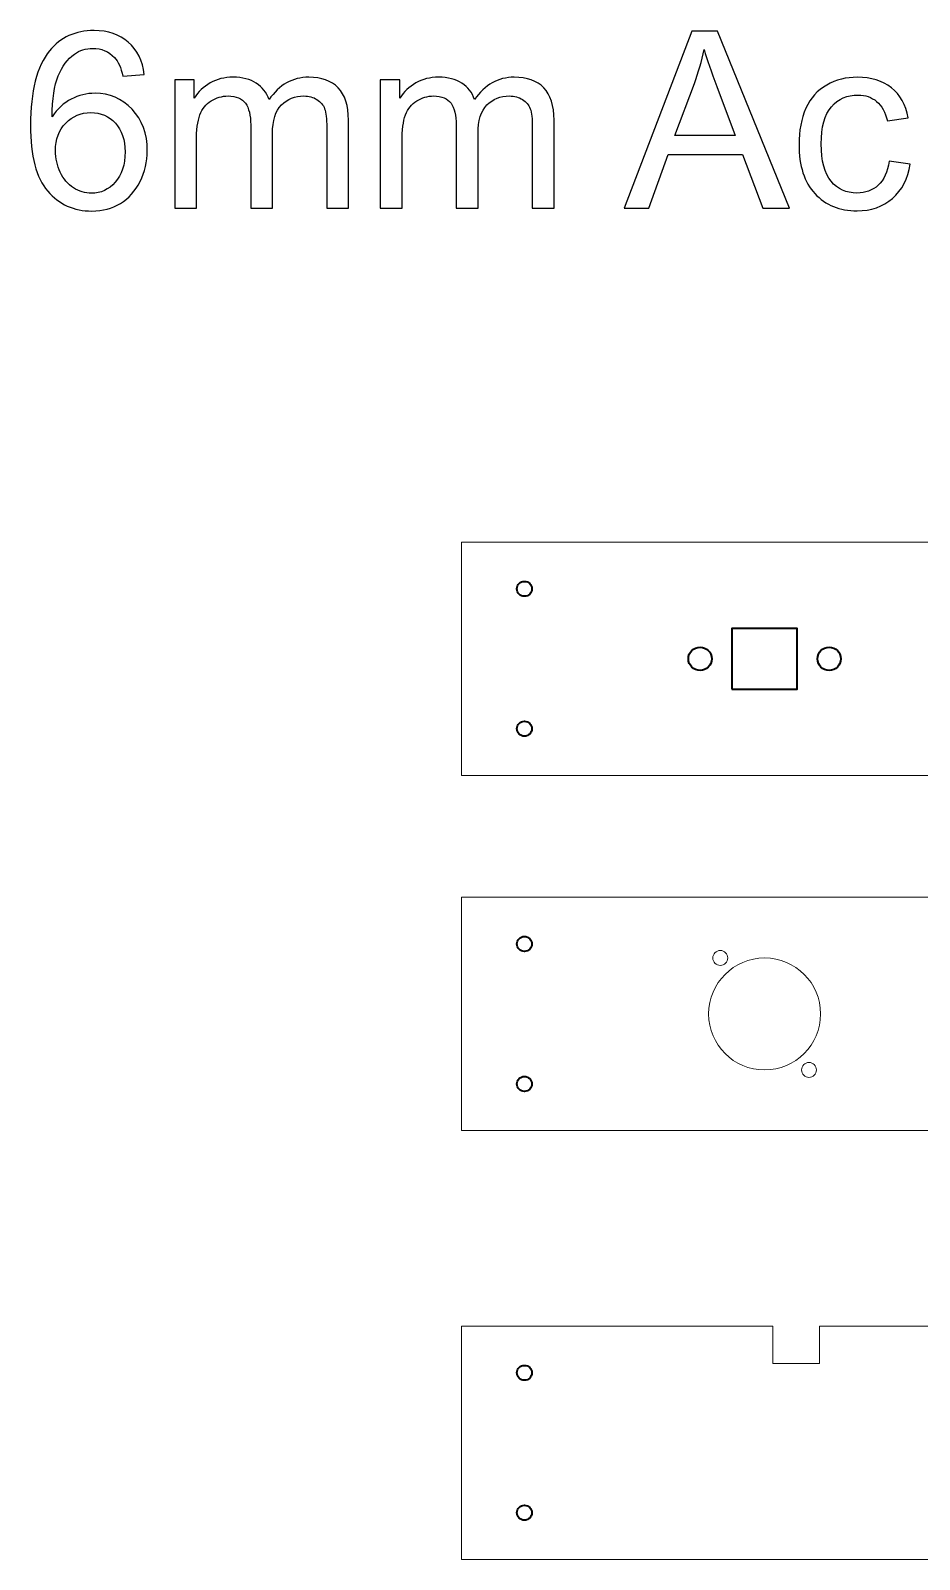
# Model space of a CAD drawing. Header units: millimetres. Extents: x 309 to 2032, y -1033 to 271.
# Drawn here: x 308.9 to 499.5, y -63.4 to 264.3 of the extents above; entities that cross this region are included whole.
import ezdxf

# ---------------------------------------------------------------- set-up
doc = ezdxf.new("R2010")
doc.units = ezdxf.units.MM
doc.header["$MEASUREMENT"] = 0
doc.layers.add('Layer 1', color=7, linetype='Continuous')

msp = doc.modelspace()

# ---------------------------------------------------------------- linework, layer by layer
at = {"layer": 'Layer 1', "color": 250, "lineweight": 18}
for points in [[(401.2904, 104.6322), (661.2904, 104.6322), (661.2904, 154.6322), (401.2904, 154.6322), (401.2904, 104.6322)], [(401.2904, 28.5083), (661.2904, 28.5083), (661.2904, 78.5083), (401.2904, 78.5083), (401.2904, 28.5083)]]:
    msp.add_lwpolyline(points, close=True, dxfattribs=at)
at = {"layer": 'Layer 1', "color": 250, "lineweight": 35}
msp.add_lwpolyline([(459.2904, 123.1322), (473.2904, 123.1322), (473.2904, 136.1322), (459.2904, 136.1322), (459.2904, 123.1322)], close=True, dxfattribs=at)
for centre in [(452.4427, 129.6322), (480.1312, 129.6322)]:
    msp.add_ellipse(centre, major_axis=(0, 2.5), ratio=1, dxfattribs=at)
at = {"layer": 'Layer 1', "color": 250, "lineweight": 18}
for centre, major_axis in [((456.7807, 65.5074), (0, 1.6)), ((466.2904, 53.5083), (0, 12)), ((475.8041, 41.5099), (0, 1.6))]:
    msp.add_ellipse(centre, major_axis=major_axis, ratio=1, dxfattribs=at)
at = {"layer": 'Layer 1', "color": 250}
for points, knots in [([(333.2842, 254.8755), (333.2842, 254.8755), (328.6805, 254.5051), (328.6805, 254.5051), (328.266, 256.3307), (327.6751, 257.6625), (326.9078, 258.4915), (325.6466, 259.8232), (324.0855, 260.4847), (322.2335, 260.4847), (320.743, 260.4847), (319.4201, 260.0702), (318.2823, 259.2412), (316.8183, 258.174), (315.6718, 256.6218), (314.8163, 254.5757), (313.9696, 252.5207), (313.5287, 249.6015), (313.4934, 245.818), (314.6135, 247.5201), (315.9893, 248.7901), (317.6121, 249.6103), (319.2348, 250.4394), (320.9282, 250.8539), (322.7097, 250.8539), (325.8142, 250.8539), (328.46, 249.7073), (330.6472, 247.4231), (332.8256, 245.1389), (333.9192, 242.1932), (333.9192, 238.5684), (333.9192, 236.1871), (333.4077, 233.9823), (332.3846, 231.9361), (331.3528, 229.89), (329.9505, 228.329), (328.1513, 227.2442), (326.361, 226.1594), (324.3237, 225.6126), (322.0483, 225.6126), (318.1765, 225.6126), (315.0103, 227.0414), (312.5585, 229.89), (310.1155, 232.7387), (308.8896, 237.4395), (308.8896, 243.9835), (308.8896, 251.3037), (310.2478, 256.6306), (312.9554, 259.9555), (315.319, 262.8483), (318.5028, 264.2947), (322.5157, 264.2947), (325.4967, 264.2947), (327.9485, 263.4569), (329.8535, 261.79), (331.7585, 260.1231), (332.905, 257.8212), (333.2842, 254.8755)], [0, 0, 0, 0, 0.05263158, 0.05263158, 0.05263158, 0.10526316, 0.10526316, 0.10526316, 0.15789474, 0.15789474, 0.15789474, 0.21052632, 0.21052632, 0.21052632, 0.26315789, 0.26315789, 0.26315789, 0.31578947, 0.31578947, 0.31578947, 0.36842105, 0.36842105, 0.36842105, 0.42105263, 0.42105263, 0.42105263, 0.47368421, 0.47368421, 0.47368421, 0.52631579, 0.52631579, 0.52631579, 0.57894737, 0.57894737, 0.57894737, 0.63157895, 0.63157895, 0.63157895, 0.68421053, 0.68421053, 0.68421053, 0.73684211, 0.73684211, 0.73684211, 0.78947368, 0.78947368, 0.78947368, 0.84210526, 0.84210526, 0.84210526, 0.89473684, 0.89473684, 0.89473684, 0.94736842, 0.94736842, 0.94736842, 1, 1, 1, 1]), ([(436.1719, 226.2476), (436.1719, 226.2476), (450.7064, 264.136), (450.7064, 264.136), (450.7064, 264.136), (456.2185, 264.136), (456.2185, 264.136), (456.2185, 264.136), (471.6438, 226.2476), (471.6438, 226.2476), (471.6438, 226.2476), (465.9376, 226.2476), (465.9376, 226.2476), (465.9376, 226.2476), (461.5543, 237.7305), (461.5543, 237.7305), (461.5543, 237.7305), (445.5999, 237.7305), (445.5999, 237.7305), (445.5999, 237.7305), (441.4901, 226.2476), (441.4901, 226.2476), (441.4901, 226.2476), (436.1719, 226.2476), (436.1719, 226.2476)], [0, 0, 0, 0, 0.125, 0.125, 0.125, 0.25, 0.25, 0.25, 0.375, 0.375, 0.375, 0.5, 0.5, 0.5, 0.625, 0.625, 0.625, 0.75, 0.75, 0.75, 0.875, 0.875, 0.875, 1, 1, 1, 1]), ([(447.0728, 241.8051), (447.0728, 241.8051), (459.9844, 241.8051), (459.9844, 241.8051), (459.9844, 241.8051), (456.0333, 252.3091), (456.0333, 252.3091), (454.8427, 255.5017), (453.9431, 258.1387), (453.3169, 260.2201), (452.7966, 257.7507), (452.0999, 255.3253), (451.2267, 252.9264), (451.2267, 252.9264), (447.0728, 241.8051), (447.0728, 241.8051)], [0, 0, 0, 0, 0.2, 0.2, 0.2, 0.4, 0.4, 0.4, 0.6, 0.6, 0.6, 0.8, 0.8, 0.8, 1, 1, 1, 1]), ([(339.8018, 226.2476), (339.8018, 226.2476), (339.8018, 253.7114), (339.8018, 253.7114), (339.8018, 253.7114), (343.9822, 253.7114), (343.9822, 253.7114), (343.9822, 253.7114), (343.9822, 249.8308), (343.9822, 249.8308), (344.8377, 251.1714), (345.9842, 252.2562), (347.413, 253.0675), (348.8417, 253.8878), (350.4645, 254.2935), (352.2901, 254.2935), (354.3186, 254.2935), (355.9855, 253.8701), (357.282, 253.0323), (358.5784, 252.1856), (359.4956, 251.0126), (360.0248, 249.4957), (362.212, 252.6971), (365.0431, 254.2935), (368.5356, 254.2935), (371.2696, 254.2935), (373.3774, 253.5438), (374.8415, 252.0357), (376.3143, 250.5275), (377.0552, 248.208), (377.0552, 245.0771), (377.0552, 245.0771), (377.0552, 226.2476), (377.0552, 226.2476), (377.0552, 226.2476), (372.3985, 226.2476), (372.3985, 226.2476), (372.3985, 226.2476), (372.3985, 243.5337), (372.3985, 243.5337), (372.3985, 245.3858), (372.2397, 246.7264), (371.9399, 247.5466), (371.64, 248.3668), (371.0932, 249.0194), (370.2906, 249.5221), (369.4969, 250.0248), (368.562, 250.2718), (367.4949, 250.2718), (365.5546, 250.2718), (363.9495, 249.628), (362.6706, 248.3491), (361.3918, 247.0615), (360.7568, 245.0066), (360.7568, 242.1843), (360.7568, 242.1843), (360.7568, 226.2476), (360.7568, 226.2476), (360.7568, 226.2476), (356.1001, 226.2476), (356.1001, 226.2476), (356.1001, 226.2476), (356.1001, 244.0717), (356.1001, 244.0717), (356.1001, 246.1355), (355.7209, 247.6877), (354.9624, 248.7196), (354.204, 249.7514), (352.9604, 250.2718), (351.2406, 250.2718), (349.9353, 250.2718), (348.7271, 249.9278), (347.6158, 249.2399), (346.5046, 248.552), (345.702, 247.5466), (345.1993, 246.2148), (344.7054, 244.8919), (344.4585, 242.9781), (344.4585, 240.4822), (344.4585, 240.4822), (344.4585, 226.2476), (344.4585, 226.2476), (344.4585, 226.2476), (339.8018, 226.2476), (339.8018, 226.2476)], [0, 0, 0, 0, 0.03571429, 0.03571429, 0.03571429, 0.07142857, 0.07142857, 0.07142857, 0.10714286, 0.10714286, 0.10714286, 0.14285714, 0.14285714, 0.14285714, 0.17857143, 0.17857143, 0.17857143, 0.21428571, 0.21428571, 0.21428571, 0.25, 0.25, 0.25, 0.28571429, 0.28571429, 0.28571429, 0.32142857, 0.32142857, 0.32142857, 0.35714286, 0.35714286, 0.35714286, 0.39285714, 0.39285714, 0.39285714, 0.42857143, 0.42857143, 0.42857143, 0.46428571, 0.46428571, 0.46428571, 0.5, 0.5, 0.5, 0.53571429, 0.53571429, 0.53571429, 0.57142857, 0.57142857, 0.57142857, 0.60714286, 0.60714286, 0.60714286, 0.64285714, 0.64285714, 0.64285714, 0.67857143, 0.67857143, 0.67857143, 0.71428571, 0.71428571, 0.71428571, 0.75, 0.75, 0.75, 0.78571429, 0.78571429, 0.78571429, 0.82142857, 0.82142857, 0.82142857, 0.85714286, 0.85714286, 0.85714286, 0.89285714, 0.89285714, 0.89285714, 0.92857143, 0.92857143, 0.92857143, 0.96428571, 0.96428571, 0.96428571, 1, 1, 1, 1]), ([(383.8814, 226.2476), (383.8814, 226.2476), (383.8814, 253.7114), (383.8814, 253.7114), (383.8814, 253.7114), (388.0618, 253.7114), (388.0618, 253.7114), (388.0618, 253.7114), (388.0618, 249.8308), (388.0618, 249.8308), (388.9173, 251.1714), (390.0638, 252.2562), (391.4926, 253.0675), (392.9213, 253.8878), (394.5441, 254.2935), (396.3697, 254.2935), (398.3982, 254.2935), (400.0651, 253.8701), (401.3616, 253.0323), (402.658, 252.1856), (403.5752, 251.0126), (404.1044, 249.4957), (406.2916, 252.6971), (409.1227, 254.2935), (412.6152, 254.2935), (415.3492, 254.2935), (417.457, 253.5438), (418.9211, 252.0357), (420.3939, 250.5275), (421.1348, 248.208), (421.1348, 245.0771), (421.1348, 245.0771), (421.1348, 226.2476), (421.1348, 226.2476), (421.1348, 226.2476), (416.4781, 226.2476), (416.4781, 226.2476), (416.4781, 226.2476), (416.4781, 243.5337), (416.4781, 243.5337), (416.4781, 245.3858), (416.3193, 246.7264), (416.0195, 247.5466), (415.7196, 248.3668), (415.1728, 249.0194), (414.3702, 249.5221), (413.5765, 250.0248), (412.6416, 250.2718), (411.5745, 250.2718), (409.6342, 250.2718), (408.0291, 249.628), (406.7502, 248.3491), (405.4714, 247.0615), (404.8364, 245.0066), (404.8364, 242.1843), (404.8364, 242.1843), (404.8364, 226.2476), (404.8364, 226.2476), (404.8364, 226.2476), (400.1797, 226.2476), (400.1797, 226.2476), (400.1797, 226.2476), (400.1797, 244.0717), (400.1797, 244.0717), (400.1797, 246.1355), (399.8005, 247.6877), (399.042, 248.7196), (398.2836, 249.7514), (397.04, 250.2718), (395.3202, 250.2718), (394.0149, 250.2718), (392.8067, 249.9278), (391.6954, 249.2399), (390.5842, 248.552), (389.7816, 247.5466), (389.2789, 246.2148), (388.785, 244.8919), (388.5381, 242.9781), (388.5381, 240.4822), (388.5381, 240.4822), (388.5381, 226.2476), (388.5381, 226.2476), (388.5381, 226.2476), (383.8814, 226.2476), (383.8814, 226.2476)], [0, 0, 0, 0, 0.03571429, 0.03571429, 0.03571429, 0.07142857, 0.07142857, 0.07142857, 0.10714286, 0.10714286, 0.10714286, 0.14285714, 0.14285714, 0.14285714, 0.17857143, 0.17857143, 0.17857143, 0.21428571, 0.21428571, 0.21428571, 0.25, 0.25, 0.25, 0.28571429, 0.28571429, 0.28571429, 0.32142857, 0.32142857, 0.32142857, 0.35714286, 0.35714286, 0.35714286, 0.39285714, 0.39285714, 0.39285714, 0.42857143, 0.42857143, 0.42857143, 0.46428571, 0.46428571, 0.46428571, 0.5, 0.5, 0.5, 0.53571429, 0.53571429, 0.53571429, 0.57142857, 0.57142857, 0.57142857, 0.60714286, 0.60714286, 0.60714286, 0.64285714, 0.64285714, 0.64285714, 0.67857143, 0.67857143, 0.67857143, 0.71428571, 0.71428571, 0.71428571, 0.75, 0.75, 0.75, 0.78571429, 0.78571429, 0.78571429, 0.82142857, 0.82142857, 0.82142857, 0.85714286, 0.85714286, 0.85714286, 0.89285714, 0.89285714, 0.89285714, 0.92857143, 0.92857143, 0.92857143, 0.96428571, 0.96428571, 0.96428571, 1, 1, 1, 1]), ([(492.978, 236.3018), (492.978, 236.3018), (497.5288, 235.6668), (497.5288, 235.6668), (497.0261, 232.5359), (495.7561, 230.0929), (493.7012, 228.3202), (491.6462, 226.5475), (489.115, 225.6655), (486.1253, 225.6655), (482.377, 225.6655), (479.3607, 226.8914), (477.0853, 229.3432), (474.8011, 231.795), (473.6634, 235.3052), (473.6634, 239.8736), (473.6634, 242.837), (474.1573, 245.4211), (475.1362, 247.6436), (476.1152, 249.8573), (477.6057, 251.5241), (479.6165, 252.6266), (481.6185, 253.7378), (483.7969, 254.2935), (486.1605, 254.2935), (489.1327, 254.2935), (491.5757, 253.5438), (493.463, 252.0357), (495.3592, 250.5275), (496.5763, 248.3844), (497.1055, 245.6151), (497.1055, 245.6151), (492.6075, 244.9272), (492.6075, 244.9272), (492.1754, 246.7705), (491.4169, 248.1551), (490.3145, 249.09), (489.2209, 250.016), (487.898, 250.4834), (486.3457, 250.4834), (483.9998, 250.4834), (482.0948, 249.6456), (480.6219, 247.9699), (479.1579, 246.2854), (478.4259, 243.6396), (478.4259, 240.0059), (478.4259, 236.3194), (479.1314, 233.6471), (480.5425, 231.9802), (481.9625, 230.3134), (483.8057, 229.4755), (486.0723, 229.4755), (487.9068, 229.4755), (489.4325, 230.0311), (490.6496, 231.1512), (491.8755, 232.2625), (492.6516, 233.9823), (492.978, 236.3018)], [0, 0, 0, 0, 0.05263158, 0.05263158, 0.05263158, 0.10526316, 0.10526316, 0.10526316, 0.15789474, 0.15789474, 0.15789474, 0.21052632, 0.21052632, 0.21052632, 0.26315789, 0.26315789, 0.26315789, 0.31578947, 0.31578947, 0.31578947, 0.36842105, 0.36842105, 0.36842105, 0.42105263, 0.42105263, 0.42105263, 0.47368421, 0.47368421, 0.47368421, 0.52631579, 0.52631579, 0.52631579, 0.57894737, 0.57894737, 0.57894737, 0.63157895, 0.63157895, 0.63157895, 0.68421053, 0.68421053, 0.68421053, 0.73684211, 0.73684211, 0.73684211, 0.78947368, 0.78947368, 0.78947368, 0.84210526, 0.84210526, 0.84210526, 0.89473684, 0.89473684, 0.89473684, 0.94736842, 0.94736842, 0.94736842, 1, 1, 1, 1]), ([(314.2342, 238.5243), (314.2342, 236.9191), (314.5782, 235.3846), (315.2573, 233.9205), (315.9364, 232.4565), (316.8889, 231.3452), (318.0971, 230.5779), (319.3142, 229.8107), (320.6019, 229.4226), (321.9689, 229.4226), (323.9533, 229.4226), (325.6466, 230.2164), (327.0489, 231.8039), (328.4512, 233.3914), (329.1567, 235.5433), (329.1567, 238.2685), (329.1567, 240.8879), (328.46, 242.9516), (327.0753, 244.4598), (325.6907, 245.9679), (323.9268, 246.7264), (321.7837, 246.7264), (319.6846, 246.7264), (317.8943, 245.9679), (316.4303, 244.4598), (314.9662, 242.9516), (314.2342, 240.9761), (314.2342, 238.5243)], [0, 0, 0, 0, 0.11111111, 0.11111111, 0.11111111, 0.22222222, 0.22222222, 0.22222222, 0.33333333, 0.33333333, 0.33333333, 0.44444444, 0.44444444, 0.44444444, 0.55555556, 0.55555556, 0.55555556, 0.66666667, 0.66666667, 0.66666667, 0.77777778, 0.77777778, 0.77777778, 0.88888889, 0.88888889, 0.88888889, 1, 1, 1, 1])]:
    msp.add_open_spline(points, degree=3, knots=knots, dxfattribs=at)
at = {"layer": 'Layer 1', "lineweight": 35}
for points in [[(416.3904, 144.6322), (416.3904, 145.5159), (415.6741, 146.2322), (414.7904, 146.2322), (413.9067, 146.2322), (413.1904, 145.5159), (413.1904, 144.6322), (413.1904, 143.7485), (413.9067, 143.0322), (414.7904, 143.0322), (415.6741, 143.0322), (416.3904, 143.7485), (416.3904, 144.6322)], [(416.3904, 114.6322), (416.3904, 115.5159), (415.6741, 116.2322), (414.7904, 116.2322), (413.9067, 116.2322), (413.1904, 115.5159), (413.1904, 114.6322), (413.1904, 113.7485), (413.9067, 113.0322), (414.7904, 113.0322), (415.6741, 113.0322), (416.3904, 113.7485), (416.3904, 114.6322)], [(416.3904, 68.5083), (416.3904, 69.392), (415.6741, 70.1083), (414.7904, 70.1083), (413.9067, 70.1083), (413.1904, 69.392), (413.1904, 68.5083), (413.1904, 67.6246), (413.9067, 66.9083), (414.7904, 66.9083), (415.6741, 66.9083), (416.3904, 67.6246), (416.3904, 68.5083)], [(416.3904, 38.5083), (416.3904, 39.392), (415.6741, 40.1083), (414.7904, 40.1083), (413.9067, 40.1083), (413.1904, 39.392), (413.1904, 38.5083), (413.1904, 37.6246), (413.9067, 36.9083), (414.7904, 36.9083), (415.6741, 36.9083), (416.3904, 37.6246), (416.3904, 38.5083)], [(416.3904, -23.4155), (416.3904, -22.5318), (415.6741, -21.8155), (414.7904, -21.8155), (413.9067, -21.8155), (413.1904, -22.5318), (413.1904, -23.4155), (413.1904, -24.2992), (413.9067, -25.0155), (414.7904, -25.0155), (415.6741, -25.0155), (416.3904, -24.2992), (416.3904, -23.4155)], [(416.3904, -53.4155), (416.3904, -52.5318), (415.6741, -51.8155), (414.7904, -51.8155), (413.9067, -51.8155), (413.1904, -52.5318), (413.1904, -53.4155), (413.1904, -54.2992), (413.9067, -55.0155), (414.7904, -55.0155), (415.6741, -55.0155), (416.3904, -54.2992), (416.3904, -53.4155)]]:
    msp.add_open_spline(points, degree=3, knots=[0, 0, 0, 0, 0.25, 0.25, 0.25, 0.5, 0.5, 0.5, 0.75, 0.75, 0.75, 1, 1, 1, 1], dxfattribs=at)
at = {"layer": 'Layer 1', "color": 250, "lineweight": 18}
msp.add_open_spline([(478.0404, -13.4155), (478.0404, -13.4155), (661.2904, -13.4155), (661.2904, -13.4155), (661.2904, -13.4155), (661.2904, -63.4155), (661.2904, -63.4155), (661.2904, -63.4155), (401.2904, -63.4155), (401.2904, -63.4155), (401.2904, -63.4155), (401.2904, -13.4155), (401.2904, -13.4155), (401.2904, -13.4155), (468.0404, -13.4155), (468.0404, -13.4155)], degree=3, knots=[0, 0, 0, 0, 0.2, 0.2, 0.2, 0.4, 0.4, 0.4, 0.6, 0.6, 0.6, 0.8, 0.8, 0.8, 1, 1, 1, 1], dxfattribs=at)
at = {"layer": 'Layer 1', "color": 250, "lineweight": 20}
msp.add_open_spline([(478.0404, -13.4155), (478.0404, -13.4155), (478.0404, -21.4155), (478.0404, -21.4155), (478.0404, -21.4155), (468.0404, -21.4155), (468.0404, -21.4155), (468.0404, -21.4155), (468.0404, -13.4155), (468.0404, -13.4155)], degree=3, knots=[0, 0, 0, 0, 0.33333333, 0.33333333, 0.33333333, 0.66666667, 0.66666667, 0.66666667, 1, 1, 1, 1], dxfattribs=at)

doc.saveas('drawing.dxf')
